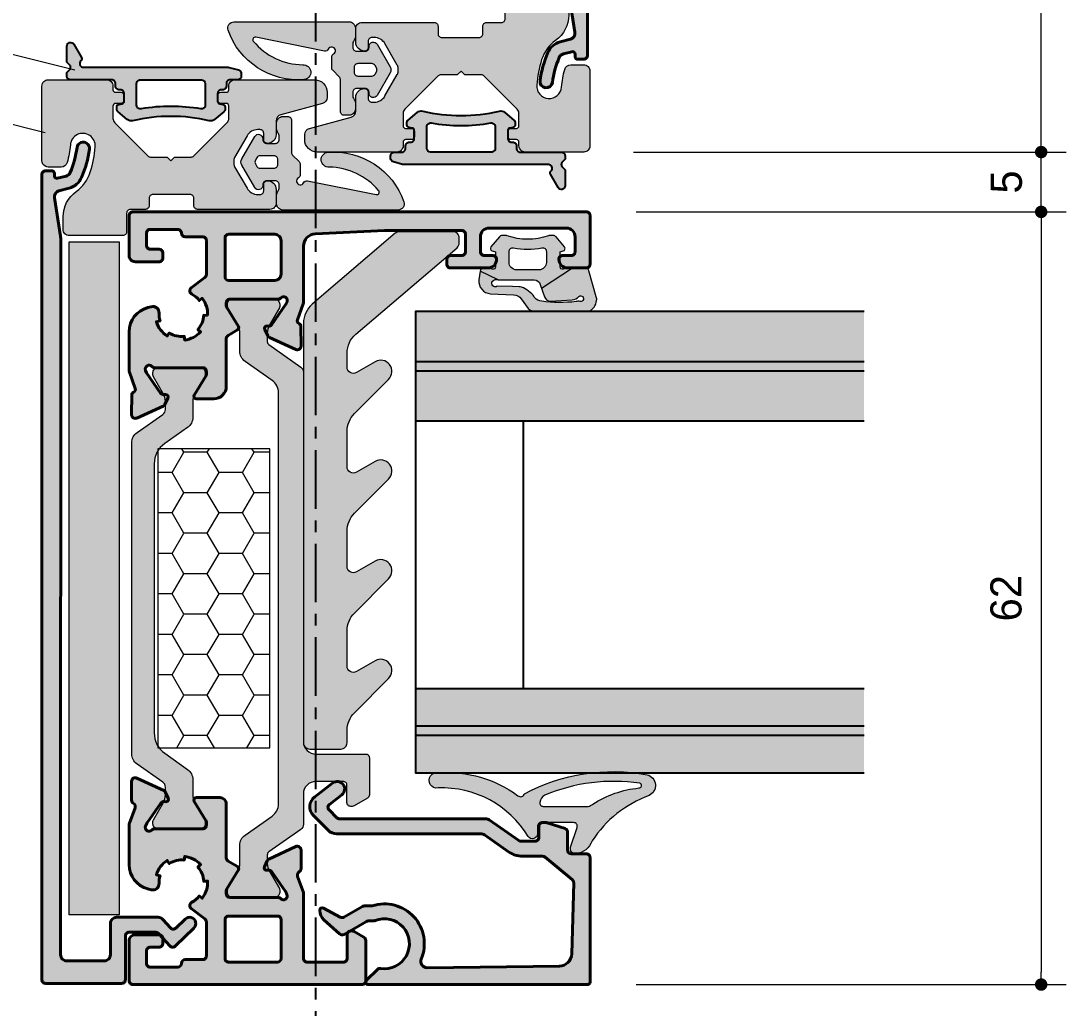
# Model space of a CAD drawing. Header units: millimetres. Extents: x -576 to 4430, y -1196 to 2690.
# Drawn here: x 2161.9 to 2245.8, y -333.6 to -254.4 of the extents above; entities that cross this region are included whole.
import ezdxf

# ---------------------------------------------------------------- set-up
doc = ezdxf.new("R2010")
doc.units = ezdxf.units.MM
doc.header["$LTSCALE"] = 0.25
doc.header["$MEASUREMENT"] = 0
doc.linetypes.add('CENTER', pattern=[2, 1.25, -0.25, 0.25, -0.25])
doc.layers.get('0').update_dxf_attribs({"lineweight": 5})
doc.layers.get('Defpoints').update_dxf_attribs({"lineweight": 5})
for name, color, linetype, lineweight in [('01_Aluminum', 4, 'Continuous', 40), ('01_Dimension', 251, 'Continuous', 9), ('01_Fill Glass', 254, 'Continuous', 0), ('01_Fill Plastic', 253, 'Continuous', 0), ('01_Fill Polyamide', 10, 'Continuous', 0), ('01_Fill Various', 137, 'Continuous', 5), ('01_Glazing', 6, 'Continuous', 25), ('01_Plastic', 3, 'Continuous', 20), ('01_Polyamide', 201, 'Continuous', 20), ('01_Thin line', 8, 'Continuous', 9)]:
    doc.layers.add(name, color=color, linetype=linetype, lineweight=lineweight)
doc.layers.add('01_Fill 2°material', color=7, linetype='Continuous', lineweight=0, true_color=0xbfbfbf)
doc.layers.add('01_Fill Aluminum', color=7, linetype='Continuous', lineweight=0, true_color=0xdcdcdc)
for name, color, linetype in [('ASSI', 1, 'CENTER'), ('GOMMA', 3, 'Continuous'), ('VETRO', 6, 'Continuous')]:
    doc.layers.add(name, color=color, linetype=linetype)
doc.styles.add('Aluk Text', font='GOTHIC.TTF')
doc.dimstyles.new('ALUK Manual 1-1', dxfattribs={"dimtxt": 2.5, "dimasz": 1, "dimexe": 2, "dimexo": 4, "dimgap": 1.5, "dimtad": 3, "dimdec": 1, "dimdsep": 46, "dimtxsty": 'Aluk Text', "dimblk": 'DOT', "dimcen": 0, "dimclrd": 256, "dimclre": 256, "dimclrt": 2, "dimaunit": 1, "dimadec": 0, "dimazin": 0, "dimtfac": 0.7, "dimtdec": 1, "dimtmove": 0, "dimatfit": 3, "dimldrblk": 'DOT', "dimfxl": 1, "dimtolj": 2, "dimlwd": -1, "dimlwe": -1, "dimarcsym": 0})

# ---------------------------------------------------------------- blocks, each defined once
blk = doc.blocks.new('V31015')
at = {"layer": '01_Fill Plastic', "ltscale": 0.25}
h = blk.add_hatch(color=256, dxfattribs=at)
h.dxf.hatch_style = 1
h.paths.add_polyline_path([(4.542, -1.94, 0.243183), (5.597, 0.1), (5.597, 1.1, 0.414214), (5.097, 1.6), (0.797, 1.6, 0.414214), (0.497, 1.3), (0.497, -0.2, -0.414214), (0.197, -0.5), (-1.003, -0.5, 0.414214), (-1.303, -0.8), (-1.303, -1.4, -0.414214), (-1.603, -1.7), (-4.603, -1.7, -0.414214), (-4.903, -1.4), (-4.903, -0.8, 0.414214), (-5.203, -0.5), (-11.003, -0.5, 0.414214), (-11.503, -1), (-11.503, -2.1, 0.414214), (-10.803, -2.8, 0.414214), (-10.503, -2.5), (-10.503, -2, -0.414214), (-10.203, -1.7), (-10.03, -1.7, -0.267949), (-9.164, -2.2), (-8.17, -3.922, -0.131652), (-8.103, -4.172), (-8.103, -4.428, -0.131652), (-8.17, -4.678), (-9.164, -6.4, -0.267949), (-10.03, -6.9), (-10.203, -6.9, -0.414214), (-10.503, -6.6), (-10.503, -6.1, 0.414214), (-10.803, -5.8, 0.414214), (-11.503, -6.5), (-11.503, -7.616, -0.339454), (-11.874, -8.099), (-15.232, -8.999, 0.339454), (-15.603, -9.482), (-15.603, -9.9, 0.414214), (-14.603, -10.9), (-8.202, -10.9, 0.436487), (-7.703, -10.363), (-7.703, -10.1, -0.414214), (-7.503, -9.9), (-7.053, -9.9, 0.414214), (-6.803, -9.65), (-6.803, -9.25, 0.414214), (-7.053, -9), (-7.503, -9, -0.414214), (-7.703, -8.8), (-7.703, -7.807, -0.198912), (-7.557, -7.454), (-4.891, -4.788, -0.198912), (-4.679, -4.7), (-3.353, -4.7), (-3.053, -4.4), (-2.753, -4.7), (-1.427, -4.7, -0.198912), (-1.215, -4.788), (1.45, -7.454, -0.198912), (1.597, -7.807), (1.597, -8.8, -0.414214), (1.397, -9), (0.947, -9, 0.414214), (0.697, -9.25), (0.697, -9.65, 0.414214), (0.947, -9.9), (1.397, -9.9, -0.414214), (1.597, -10.1), (1.597, -10.4, 0.414214), (2.097, -10.9), (6.797, -10.9, 0.414214), (7.297, -10.4), (7.297, -4.4, 0.414214), (6.797, -3.9), (5.751, -3.9, 0.334223), (5.271, -4.262, 0.051425), (5.017, -5.675, -1), (3.022, -5.525, -0.058029), (3.417, -3.481, -0.163247)])
at = {"layer": '01_Plastic'}
blk.add_lwpolyline([(-7.702, -10.4, -0.414214), (-8.202, -10.9), (-14.603, -10.9, -0.414214), (-15.603, -9.9), (-15.603, -9.482, -0.339454), (-15.232, -8.999), (-11.874, -8.099, 0.339454), (-11.503, -7.616), (-11.503, -6.5, -0.414214), (-10.803, -5.8, -0.414214), (-10.503, -6.1), (-10.503, -6.6, 0.414214), (-10.203, -6.9), (-10.03, -6.9, 0.267949), (-9.164, -6.4), (-8.17, -4.678, 0.131652), (-8.103, -4.428), (-8.103, -4.172, 0.131652), (-8.17, -3.922), (-9.164, -2.2, 0.267949), (-10.03, -1.7), (-10.203, -1.7, 0.414214), (-10.503, -2), (-10.503, -2.5, -0.414214), (-10.803, -2.8, -0.414214), (-11.503, -2.1), (-11.503, -1, -0.414214), (-11.003, -0.5), (-5.203, -0.5, -0.414214), (-4.903, -0.8), (-4.903, -1.4, 0.414214), (-4.603, -1.7), (-1.603, -1.7, 0.414214), (-1.303, -1.4), (-1.303, -0.8, -0.414214), (-1.003, -0.5), (0.197, -0.5, 0.414214), (0.497, -0.2), (0.497, 1.3, -0.414214), (0.797, 1.6), (5.097, 1.6, -0.414214), (5.597, 1.1), (5.597, 0.1, -0.243183), (4.542, -1.94, 0.163247), (3.417, -3.481, 0.058029), (3.022, -5.525, 1), (5.017, -5.675, -0.051425), (5.271, -4.262, -0.334223), (5.751, -3.9), (6.797, -3.9, -0.414214), (7.297, -4.4), (7.297, -10.4, -0.414214), (6.797, -10.9), (2.097, -10.9, -0.414214), (1.597, -10.4), (1.597, -10.1, 0.414214), (1.397, -9.9), (0.947, -9.9, -0.414214), (0.697, -9.65), (0.697, -9.25, -0.414214), (0.947, -9), (1.397, -9, 0.414214), (1.597, -8.8), (1.597, -7.807, 0.198912), (1.45, -7.454), (-1.215, -4.788, 0.198912), (-1.427, -4.7), (-2.753, -4.7), (-3.053, -4.4), (-3.353, -4.7), (-4.679, -4.7, 0.198912), (-4.891, -4.788), (-7.557, -7.454, 0.198912), (-7.703, -7.807), (-7.703, -8.8, 0.414214), (-7.503, -9), (-7.053, -9, -0.414214), (-6.803, -9.25), (-6.803, -9.65, -0.414214), (-7.053, -9.9), (-7.503, -9.9, 0.414214), (-7.703, -10.1), (-7.703, -10.4)], format="xyb", dxfattribs=at)
blk = doc.blocks.new('U10120')
at = {"layer": '01_Fill Aluminum', "ltscale": 0.25}
h = blk.add_hatch(color=256, dxfattribs=at)
h.dxf.hatch_style = 1
h.paths.add_polyline_path([(31.969, 53.597, 0.111183), (31.365, 53.087), (31.126, 53.268, 0.176327), (30.703, 51.895), (31.002, 51.91, 0.176327), (31.481, 50.776), (31.261, 50.572, 0.176327), (32.539, 49.916), (32.576, 50.214, 0.176327), (33.777, 50.488), (33.939, 50.236, 0.176327), (34.807, 51.381), (34.52, 51.469, 0.086929), (34.598, 52.086, -0.506474), (35.224, 52.593), (35.508, 52.519, -0.340845), (37, 50.584), (37, 47.307), (36.527, 46.019, 0.359508), (36.655, 45.659, -0.263725), (36.801, 45.402), (36.801, 43.9, -0.548619), (36.374, 43.628), (34.222, 44.632, -0.176327), (34.077, 44.777), (33.859, 45.243, -0.57735), (34.058, 45.527), (34.175, 45.517, 0.267949), (34.447, 45.644), (35.552, 47.223, 0.046374), (35.58, 47.271), (35.673, 47.476, 0.858331), (35.176, 47.8, -0.213411), (34.953, 47.7), (31.1, 47.7, 0.529656), (30.821, 47.289, 0.235619), (30.844, 47.023), (31.77, 45.504, -0.585524), (31.6, 45.2), (29.699, 45.2, -0.414214), (29.199, 45.7), (29.199, 50.034, 0.267949), (29.049, 50.294), (28.299, 50.727, -0.421389), (28.229, 51.004), (29.156, 52.523, 0.235619), (29.178, 52.789, 0.529656), (28.899, 53.2), (25.047, 53.2, -0.213411), (24.823, 53.3, 0.858403), (24.326, 52.976), (24.419, 52.771, 0.046374), (24.447, 52.723), (25.552, 51.144, 0.340321), (25.896, 51.018, -0.656887), (26.14, 50.743), (25.922, 50.277, -0.176327), (25.777, 50.132), (23.625, 49.128, -0.548619), (23.198, 49.4), (23.198, 50.902, -0.263725), (23.344, 51.159, 0.361062), (23.472, 51.521), (22.999, 52.808), (23, 58.1, 0.414214), (22.7, 58.4), (19.8, 58.4, 0.414214), (19.5, 58.1), (19.5, 56.2, -0.414214), (19.2, 55.9), (19.08, 55.9, -0.131652), (18.93, 55.94), (18.15, 56.391, -0.267949), (18, 56.651), (18, 59.9, -0.414214), (18.3, 60.2), (36.7, 60.2, -0.414214), (37, 59.9), (37, 56.7, -0.414214), (36.5, 56.2), (34.6, 56.2, -0.414214), (34.3, 56.5), (34.3, 56.9, -0.414214), (34.6, 57.2), (35.3, 57.2, 0.414214), (35.6, 57.5), (35.6, 58.498, 0.414214), (35.3, 58.798), (33.1, 58.798, 0.413227), (32.8, 58.499, -0.413227), (32.5, 58.2), (31.1, 58.2, 0.414214), (30.8, 57.9), (30.8, 55.169, 0.234811), (30.919, 54.93), (32.012, 54.102, -0.55076)])
h.paths.add_polyline_path([(25.099, 54.7), (29, 54.7, 0.414214), (29.3, 55), (29.3, 58.1, 0.414214), (29, 58.4), (25.1, 58.4, 0.41415), (24.8, 58.1), (24.799, 55, 0.414277)], flags=16)
h = blk.add_hatch(color=256, dxfattribs=at)
h.dxf.hatch_style = 1
h.paths.add_polyline_path([(37, 10.967, 0.086513), (36.982, 11.069), (36.514, 12.371, -0.392793), (36.639, 12.666), (36.654, 12.672, 0.294413), (36.794, 12.885), (36.804, 14.464, 0.548619), (36.379, 14.739), (34.274, 13.79, 0.177976), (34.126, 13.645), (33.885, 13.138, 0.717549), (34.13, 12.849, -0.329769), (34.468, 12.733), (35.592, 11.105), (35.674, 10.922, -0.855531), (35.176, 10.6, 0.213411), (34.953, 10.7), (31.1, 10.7, -0.414214), (30.8, 11), (30.8, 11.221, -0.137872), (30.844, 11.377), (31.77, 12.896, 0.585524), (31.6, 13.2), (30.199, 13.2, 0.414214), (29.199, 12.2), (29.199, 8.366, -0.267949), (29.049, 8.106), (28.299, 7.673, 0.421389), (28.229, 7.396), (29.156, 5.877, -0.137872), (29.199, 5.721), (29.199, 5.5, -0.414214), (28.899, 5.2), (25.047, 5.2, 0.213411), (24.823, 5.1, -0.85546), (24.325, 5.422), (24.407, 5.605), (25.531, 7.233, -0.267949), (25.802, 7.362), (25.917, 7.353, 0.57735), (26.114, 7.638), (25.873, 8.145, 0.177976), (25.726, 8.29), (23.617, 9.24, 0.544467), (23.195, 8.964), (23.206, 7.385, 0.303984), (23.352, 7.169, -0.402738), (23.485, 6.871), (23.018, 5.571, 0.086513), (23, 5.469), (23, 0.954, -0.400839), (22.046, -0.045), (16.5, -0.3), (10.3, -0.3, -0.414214), (10, 0), (10, 1.4, -0.414214), (10.3, 1.7), (11.2, 1.7, 0.414214), (11.5, 2), (11.5, 2.4, 0.414214), (11.2, 2.7), (8.2, 2.7, 0.414214), (7.5, 2, 0.414214), (7.8, 1.7), (8.5, 1.7, -0.414214), (8.8, 1.4), (8.8, 0.2, -0.414214), (8.1, -0.5), (1.9, -0.5, -0.414214), (1.2, 0.2), (1.2, 1.4, -0.414214), (1.5, 1.7), (2.2, 1.7, 0.414214), (2.5, 2, 0.414214), (1.8, 2.7), (0.3, 2.7, 0.414214), (0, 2.4), (0, -1.5, 0.414214), (0.3, -1.8), (36.7, -1.8, 0.414214), (37, -1.5), (37, 1.7, 0.414214), (36.5, 2.2), (34.6, 2.2, 0.414214), (34.3, 1.9), (34.3, 1.5, 0.414214), (34.6, 1.2), (35.3, 1.2, -0.414214), (35.6, 0.9), (35.6, -0.098, -0.414214), (35.3, -0.398), (33.1, -0.398, -0.413227), (32.8, -0.099, 0.413227), (32.5, 0.2), (31.1, 0.2, -0.414214), (30.8, 0.5), (30.8, 3.231, -0.234811), (30.919, 3.47), (32.012, 4.298, 0.55076), (31.969, 4.803, -0.111183), (31.365, 5.313), (31.126, 5.132, -0.176327), (30.703, 6.505), (31.002, 6.49, -0.176327), (31.481, 7.624), (31.261, 7.828, -0.176327), (32.539, 8.484), (32.576, 8.186, -0.176327), (33.777, 7.912), (33.939, 8.164, -0.176327), (34.807, 7.019), (34.52, 6.931, -0.086929), (34.598, 6.314, 0.506474), (35.224, 5.807), (35.508, 5.881, 0.340845), (37, 7.816)])
h.paths.add_polyline_path([(29.3, 3.4), (29.3, 0.3, -0.414288), (29, 0), (25.3, 0, -0.414214), (24.8, 0.5), (24.8, 3.2, -0.414214), (25.3, 3.7), (29, 3.7, -0.414139)], flags=16)
at = {"layer": '01_Fill Polyamide', "ltscale": 0.25}
h = blk.add_hatch(color=256, dxfattribs=at)
h.dxf.hatch_style = 1
h.paths.add_polyline_path([(25.011, 45.696, -0.243523), (25.518, 46.676), (27.688, 48.209, 0.243523), (28.111, 49.026), (28.111, 50.485, -0.131571), (28.271, 51.085), (29.084, 52.494, 0.131571), (29.111, 52.594), (29.111, 52.8, 0.414214), (28.711, 53.2), (25.311, 53.2, 0.414214), (24.911, 52.8), (24.911, 52.594, 0.131571), (24.938, 52.494), (25.75, 51.085, -0.131571), (25.911, 50.485), (25.911, 49.803, -0.243523), (25.784, 49.558), (23.222, 47.747, 0.243523), (23.011, 47.339), (23.011, 44.9, -0.414214), (22.011, 43.9), (19.811, 43.9, -0.414214), (19.511, 44.2), (19.511, 45.6, 0.474297), (19.151, 45.894, 0.183081), (18.941, 45.86), (17.861, 45.236, 0.267949), (17.711, 44.976), (17.711, 42, 0.414214), (18.011, 41.7), (22.011, 41.7, -0.414214), (23.011, 40.7), (23.011, 11.061, 0.243523), (23.222, 10.653), (25.784, 8.842, -0.243523), (25.911, 8.597), (25.911, 7.915, -0.131571), (25.75, 7.315), (24.938, 5.906, 0.131571), (24.911, 5.806), (24.911, 5.6, 0.414214), (25.311, 5.2), (28.711, 5.2, 0.414214), (29.111, 5.6), (29.111, 5.806, 0.131571), (29.084, 5.906), (28.271, 7.315, -0.131571), (28.111, 7.915), (28.111, 9.374, 0.243523), (27.688, 10.191), (25.518, 11.724, -0.243523), (25.011, 12.704)])
h = blk.add_hatch(color=256, dxfattribs=at)
h.dxf.hatch_style = 1
h.paths.add_polyline_path([(36.788, 41.689, 0.244698), (36.362, 42.508), (34.302, 43.951, -0.244698), (34.088, 44.36), (34.088, 44.986, -0.131652), (34.249, 45.586), (35.048, 46.97, 0.204277), (35.076, 47.203, 0.487742), (34.688, 47.7), (31.288, 47.7, 0.487742), (30.9, 47.203, 0.204277), (30.928, 46.97), (31.728, 45.586, -0.131652), (31.888, 44.986), (31.888, 43.752, 0.243523), (32.311, 42.935), (34.143, 41.641, -0.243523), (34.988, 40.007), (34.988, 18.422, -0.244698), (34.135, 16.784), (32.315, 15.509, 0.244698), (31.888, 14.69), (31.888, 13.414, -0.131652), (31.728, 12.814), (30.928, 11.43, 0.204277), (30.9, 11.197, 0.487742), (31.288, 10.7), (34.688, 10.7, 0.487742), (35.076, 11.197, 0.204277), (35.048, 11.43), (34.249, 12.814, -0.131652), (34.088, 13.414), (34.088, 14.049, -0.244698), (34.302, 14.459), (36.362, 15.901, 0.244698), (36.788, 16.721)])
at = {"layer": '01_Aluminum'}
for points in [[(24.419, 52.771, 0.046374), (24.447, 52.723), (25.552, 51.144, 0.267949), (25.824, 51.017), (25.941, 51.027, -0.57735), (26.14, 50.743), (25.922, 50.277, -0.176327), (25.777, 50.132), (23.625, 49.128, -0.548619), (23.198, 49.4), (23.198, 50.902, -0.263725), (23.344, 51.159, 0.359508), (23.472, 51.519), (22.999, 52.808), (23, 58.1, 0.414214), (22.7, 58.4), (19.8, 58.4, 0.414214), (19.5, 58.1), (19.5, 56.2, -0.414214), (19.2, 55.9), (19.08, 55.9, -0.131652), (18.93, 55.94), (18.15, 56.391, -0.267949), (18, 56.651), (18, 59.9, -0.414214), (18.3, 60.2), (36.7, 60.2, -0.414214), (37, 59.9), (37, 56.7, -0.414214), (36.5, 56.2), (34.6, 56.2, -0.414214), (34.3, 56.5), (34.3, 56.9, -0.414214), (34.6, 57.2), (35.3, 57.2, 0.414214), (35.6, 57.5), (35.6, 58.498, 0.414214), (35.3, 58.798), (33.1, 58.798, 0.413227), (32.8, 58.499, -0.413227), (32.5, 58.2), (31.1, 58.2, 0.414214), (30.8, 57.9), (30.8, 55.169, 0.234811), (30.919, 54.93), (32.012, 54.102, -0.55076), (31.969, 53.597, 0.111183), (31.365, 53.087), (31.126, 53.268, 0.176327), (30.703, 51.895), (31.002, 51.91, 0.176327), (31.481, 50.776), (31.261, 50.572, 0.176327), (32.539, 49.916), (32.576, 50.214, 0.176327), (33.777, 50.488), (33.939, 50.236, 0.176327), (34.807, 51.381), (34.52, 51.469, 0.086929), (34.598, 52.086, -0.506474), (35.224, 52.593), (35.508, 52.519, -0.340845), (37, 50.584), (37, 47.361, -0.088182), (36.982, 47.257), (36.527, 46.019, 0.359508), (36.655, 45.659, -0.263725), (36.801, 45.402), (36.801, 43.9, -0.548619), (36.374, 43.628), (34.222, 44.632, -0.176327), (34.077, 44.777), (33.859, 45.243, -0.57735), (34.058, 45.527), (34.175, 45.517, 0.267949), (34.447, 45.644), (35.552, 47.223, 0.046374), (35.58, 47.271), (35.673, 47.476, 0.858403), (35.176, 47.8, -0.213411), (34.953, 47.7), (31.1, 47.7, 0.414214), (30.8, 47.4), (30.8, 47.179, 0.137872), (30.844, 47.023), (31.77, 45.504, -0.585524), (31.6, 45.2), (29.699, 45.2, -0.414214), (29.199, 45.7), (29.199, 50.034, 0.267949), (29.049, 50.294), (28.299, 50.727, -0.421389), (28.229, 51.004), (29.156, 52.523, 0.137872), (29.199, 52.679), (29.199, 52.9, 0.414214), (28.899, 53.2), (25.047, 53.2, -0.213411), (24.823, 53.3, 0.858403), (24.326, 52.976)], [(24.799, 55), (24.8, 58.1, -0.414152), (25.1, 58.4), (29, 58.4, -0.414214), (29.3, 58.1), (29.3, 55, -0.414214), (29, 54.7), (25.099, 54.7, -0.414275)], [(30.703, 6.505), (31.002, 6.49, -0.176327), (31.481, 7.624), (31.261, 7.828, -0.176327), (32.539, 8.484), (32.576, 8.186, -0.176327), (33.777, 7.912), (33.939, 8.164, -0.176327), (34.807, 7.019), (34.52, 6.931, -0.086929), (34.598, 6.314, 0.506474), (35.224, 5.807), (35.508, 5.881, 0.340845), (37, 7.816), (37, 10.967, 0.086513), (36.982, 11.069), (36.514, 12.371, -0.392793), (36.639, 12.666), (36.654, 12.672, 0.294413), (36.794, 12.885), (36.804, 14.464, 0.548619), (36.379, 14.739), (34.274, 13.79, 0.177976), (34.126, 13.645), (33.885, 13.138, 0.57735), (34.082, 12.853), (34.197, 12.862, -0.267949), (34.468, 12.733), (35.592, 11.105), (35.674, 10.922, -0.85546), (35.176, 10.6, 0.213411), (34.953, 10.7), (31.1, 10.7, -0.414214), (30.8, 11), (30.8, 11.221, -0.137872), (30.844, 11.377), (31.77, 12.896, 0.585524), (31.6, 13.2), (30.199, 13.2, 0.414214), (29.199, 12.2), (29.199, 8.366, -0.267949), (29.049, 8.106), (28.299, 7.673, 0.421389), (28.229, 7.396), (29.156, 5.877, -0.137872), (29.199, 5.721), (29.199, 5.5, -0.414214), (28.899, 5.2), (25.047, 5.2, 0.213411), (24.823, 5.1, -0.85546), (24.325, 5.422), (24.407, 5.605), (25.531, 7.233, -0.267949), (25.802, 7.362), (25.917, 7.353, 0.57735), (26.114, 7.638), (25.873, 8.145, 0.177976), (25.726, 8.29), (23.62, 9.239, 0.548619), (23.195, 8.964), (23.206, 7.385, 0.294413), (23.345, 7.172), (23.36, 7.166, -0.392793), (23.485, 6.871), (23.018, 5.571, 0.086513), (23, 5.469), (23, 0.954, -0.400839), (22.046, -0.045), (16.5, -0.3), (10.3, -0.3, -0.414214), (10, 0), (10, 1.4, -0.414214), (10.3, 1.7), (11.2, 1.7, 0.414214), (11.5, 2), (11.5, 2.4, 0.414214), (11.2, 2.7), (8.2, 2.7, 0.414214), (7.5, 2, 0.414214), (7.8, 1.7), (8.5, 1.7, -0.414214), (8.8, 1.4), (8.8, 0.2, -0.414214), (8.1, -0.5), (1.9, -0.5, -0.414214), (1.2, 0.2), (1.2, 1.4, -0.414214), (1.5, 1.7), (2.2, 1.7, 0.414214), (2.5, 2, 0.414214), (1.8, 2.7), (0.3, 2.7, 0.414214), (0, 2.4), (0, -1.5, 0.414214), (0.3, -1.8), (36.7, -1.8, 0.414214), (37, -1.5), (37, 1.7, 0.414214), (36.5, 2.2), (34.6, 2.2, 0.414214), (34.3, 1.9), (34.3, 1.5, 0.414214), (34.6, 1.2), (35.3, 1.2, -0.414214), (35.6, 0.9), (35.6, -0.098, -0.414214), (35.3, -0.398), (33.1, -0.398, -0.413227), (32.8, -0.099, 0.413227), (32.5, 0.2), (31.1, 0.2, -0.414214), (30.8, 0.5), (30.8, 3.231, -0.234811), (30.919, 3.47), (32.012, 4.298, 0.55076), (31.969, 4.803, -0.111183), (31.365, 5.313), (31.126, 5.132, -0.176327)], [(24.8, 0.5), (24.8, 3.2, -0.414214), (25.3, 3.7), (29, 3.7, -0.414184), (29.3, 3.4), (29.3, 0.3, -0.414244), (29, 0), (25.3, 0, -0.414214)]]:
    blk.add_lwpolyline(points, format="xyb", close=True, dxfattribs=at)
at = {"layer": '01_Polyamide'}
blk.add_lwpolyline([(27.688, 48.209), (25.518, 46.676, 0.243523), (25.011, 45.696), (25.011, 12.704, 0.243523), (25.518, 11.724), (27.688, 10.191, -0.243523), (28.111, 9.374), (28.111, 7.915, 0.131571), (28.271, 7.315), (29.084, 5.906, -0.131571), (29.111, 5.806), (29.111, 5.6, -0.414214), (28.711, 5.2), (25.311, 5.2, -0.414214), (24.911, 5.6), (24.911, 5.806, -0.131571), (24.938, 5.906), (25.75, 7.315, 0.131571), (25.911, 7.915), (25.911, 8.597, 0.243523), (25.784, 8.842), (23.222, 10.653, -0.243523), (23.011, 11.061), (23.011, 40.7, 0.414214), (22.011, 41.7), (18.011, 41.7, -0.414214), (17.711, 42), (17.711, 44.976, -0.267949), (17.861, 45.236), (18.941, 45.86, -0.131652), (19.091, 45.9), (19.211, 45.9, -0.414214), (19.511, 45.6), (19.511, 44.2, 0.414214), (19.811, 43.9), (22.011, 43.9, 0.414214), (23.011, 44.9), (23.011, 47.339, -0.243523), (23.222, 47.747), (25.784, 49.558, 0.243523), (25.911, 49.803), (25.911, 50.485, 0.131571), (25.75, 51.085), (24.938, 52.494, -0.131571), (24.911, 52.594), (24.911, 52.8, -0.414214), (25.311, 53.2), (28.711, 53.2, -0.414214), (29.111, 52.8), (29.111, 52.594, -0.131571), (29.084, 52.494), (28.271, 51.085, 0.131571), (28.111, 50.485), (28.111, 49.026, -0.243523)], format="xyb", close=True, dxfattribs=at)
at = {"layer": '01_Polyamide', "extrusion": (0, 0, -1)}
blk.add_lwpolyline([(-35.088, 47.3), (-35.088, 47.12, 0.131652), (-35.048, 46.97), (-34.249, 45.586, -0.131652), (-34.088, 44.986), (-34.088, 44.36, -0.244698), (-34.302, 43.951), (-36.362, 42.508, 0.244698), (-36.788, 41.689), (-36.788, 16.721, 0.244698), (-36.362, 15.901), (-34.302, 14.459, -0.244698), (-34.088, 14.049), (-34.088, 13.414, -0.131652), (-34.249, 12.814), (-35.048, 11.43, 0.131652), (-35.088, 11.28), (-35.088, 11.1, 0.414214), (-34.688, 10.7), (-31.288, 10.7, 0.414214), (-30.888, 11.1), (-30.888, 11.28, 0.131652), (-30.928, 11.43), (-31.728, 12.814, -0.131652), (-31.888, 13.414), (-31.888, 14.69, 0.244698), (-32.315, 15.509), (-34.135, 16.784, -0.244698), (-34.988, 18.422), (-34.988, 40.007, -0.243523), (-34.143, 41.641), (-32.311, 42.935, 0.243523), (-31.888, 43.752), (-31.888, 44.986, -0.131652), (-31.728, 45.586), (-30.928, 46.97, 0.131652), (-30.888, 47.12), (-30.888, 47.3, 0.414214), (-31.288, 47.7), (-34.688, 47.7, 0.414214)], format="xyb", close=True, dxfattribs=at)
blk = doc.blocks.new('V02015')
at = {"layer": '01_Fill 2°material', "ltscale": 0.25}
h = blk.add_hatch(color=256, dxfattribs=at)
h.dxf.hatch_style = 1
h.paths.add_polyline_path([(5.402, -0.174, 0.198912), (5.314, 0.038), (4.789, 0.562, -0.198912), (4.702, 0.774), (4.702, 3.35, 0.414214), (4.402, 3.65), (4.002, 3.65, 0.414214), (3.502, 3.15), (3.502, 2.63, 0.130289), (3.541, 2.481), (3.662, 2.268, -0.130289), (3.702, 2.12), (3.702, 1.8, -0.414214), (3.402, 1.5), (2.702, 1.5, -0.414214), (2.402, 1.8), (2.402, 1.874, 0.767327), (1.748, 2.049), (0.71, 0.25, 0.267949), (0.71, -0.25), (1.748, -2.049, 0.767327), (2.402, -1.874), (2.402, -1.8, -0.414214), (2.702, -1.5), (3.402, -1.5, -0.414214), (3.702, -1.8), (3.702, -2.12, -0.130289), (3.662, -2.269), (3.541, -2.482, 0.130289), (3.502, -2.63), (3.502, -3.35, 0.414214), (4.002, -3.85), (13.253, -3.85, 0.518343), (13.724, -3.182, 0.337265), (7.638, 0.789, 1), (7.725, -0.407, -0.218267), (11.691, -2.29, -0.704982), (11.502, -2.616), (5.986, -1.5, 0.327851), (5.671, -1.665, -1.351486), (5.252, -1.274, 0.267949), (5.402, -1.014)])
h.paths.add_polyline_path([(3.302, -0.5), (2.182, -0.5, -0.267949), (1.922, -0.35), (1.807, -0.15, -0.267949), (1.807, 0.15), (1.922, 0.35, -0.267949), (2.182, 0.5), (3.302, 0.5, -0.414214), (3.602, 0.2), (3.602, -0.2, -0.414214)], flags=16)
at = {"layer": '01_Plastic', "color": 80}
blk.add_lwpolyline([(0.71, -0.25, -0.267588), (0.71, 0.25), (1.748, 2.049, -0.767327), (2.402, 1.874), (2.402, 1.8, 0.414214), (2.702, 1.5), (3.402, 1.5, 0.414214), (3.702, 1.8), (3.702, 2.12, 0.130289), (3.662, 2.268), (3.541, 2.481, -0.130289), (3.502, 2.63), (3.502, 3.15, -0.414214), (4.002, 3.65), (4.402, 3.65, -0.414214), (4.702, 3.35), (4.702, 0.774, 0.198912), (4.789, 0.562), (5.314, 0.038, -0.198912), (5.402, -0.174), (5.402, -1.014, -0.267949), (5.252, -1.274, 1.351486), (5.671, -1.665, -0.327851), (5.986, -1.5), (11.502, -2.616, 0.700827), (11.692, -2.291, 0.218378), (7.725, -0.407, -1), (7.638, 0.789, -0.337265), (13.724, -3.182, -0.518343), (13.253, -3.85), (4.002, -3.85, -0.414214), (3.502, -3.35), (3.502, -2.63, -0.130289), (3.541, -2.482), (3.662, -2.269, 0.130289), (3.702, -2.12), (3.702, -1.8, 0.414214), (3.402, -1.5), (2.702, -1.5, 0.414214), (2.402, -1.8), (2.402, -1.874, -0.767327), (1.748, -2.049), (0.709, -0.249)], format="xyb", dxfattribs=at)
blk.add_lwpolyline([(1.922, -0.35, 0.267949), (2.182, -0.5), (3.302, -0.5, 0.414214), (3.602, -0.2), (3.602, 0.2, 0.414214), (3.302, 0.5), (2.182, 0.5, 0.267949), (1.922, 0.35), (1.807, 0.15, 0.267949), (1.807, -0.15)], format="xyb", close=True, dxfattribs=at)
blk = doc.blocks.new('V09050')
at = {"layer": '01_Fill Plastic'}
blk.add_hatch(color=256, dxfattribs=at).paths.add_polyline_path([(0.78, -5.64, 0.178558), (0.9, -5.316), (0.9, -1, 0.414214), (0.4, -0.5), (0.009, -0.5, 0.219427), (-0.371, -0.675), (-7.308, -8.799, -0.219427), (-8.829, -9.5), (-9.954, -9.5, -0.57735), (-10.387, -8.75), (-9.521, -7.25, 0.876976), (-10.936, -6.164), (-13.687, -8.914, -0.198912), (-15.101, -9.5), (-17.954, -9.5, -0.57735), (-18.387, -8.75), (-17.521, -7.25, 0.876976), (-18.936, -6.164), (-21.687, -8.914, -0.198912), (-23.101, -9.5), (-25.954, -9.5, -0.57735), (-26.387, -8.75), (-25.521, -7.25, 0.876976), (-26.936, -6.164), (-29.687, -8.914, -0.198912), (-31.101, -9.5), (-33.954, -9.5, -0.57735), (-34.387, -8.75), (-33.521, -7.25, 0.876976), (-34.936, -6.164), (-37.687, -8.914, -0.198912), (-39.101, -9.5), (-40.1, -9.5, 0.414214), (-40.6, -10), (-40.6, -12.5, 0.414214), (-40.1, -13), (-6.427, -13, 0.219427), (-4.906, -12.299)])
at = {"layer": '01_Plastic'}
blk.add_lwpolyline([(-40.6, -10, -0.414214), (-40.1, -9.5), (-39.101, -9.5, 0.198912), (-37.687, -8.914), (-34.936, -6.164, -0.876976), (-33.521, -7.25), (-34.387, -8.75, 0.57735), (-33.954, -9.5), (-31.101, -9.5, 0.198912), (-29.687, -8.914), (-26.936, -6.164, -0.876976), (-25.521, -7.25), (-26.387, -8.75, 0.57735), (-25.954, -9.5), (-23.101, -9.5, 0.198912), (-21.687, -8.914), (-18.936, -6.164, -0.876976), (-17.521, -7.25), (-18.387, -8.75, 0.57735), (-17.954, -9.5), (-15.101, -9.5, 0.198912), (-13.687, -8.914), (-10.936, -6.164, -0.876976), (-9.521, -7.25), (-10.387, -8.75, 0.57735), (-9.954, -9.5), (-8.829, -9.5, 0.219427), (-7.308, -8.799), (-0.371, -0.675, -0.219427), (0.009, -0.5), (0.4, -0.5, -0.414214), (0.9, -1), (0.9, -5.316, -0.178558), (0.78, -5.64), (-4.906, -12.299, -0.219427), (-6.427, -13), (-40.1, -13, -0.414214), (-40.6, -12.5)], format="xyb", close=True, dxfattribs=at)
blk = doc.blocks.new('V05029')
at = {"layer": '01_Fill Plastic', "ltscale": 0.25}
h = blk.add_hatch(color=256, dxfattribs=at)
h.dxf.hatch_style = 1
h.paths.add_polyline_path([(5.429, 8.088), (4.689, 8.286, 0.065543), (4.612, 8.296), (-7.021, 8.296, -0.668179), (-7.233, 8.808), (-7.204, 8.837, 0.339454), (-7.172, 9.078), (-7.789, 10.146, 0.767312), (-8.349, 9.996), (-8.349, 8.72), (-8.137, 8.508, -0.414214), (-8.137, 8.084), (-8.349, 7.872), (-8.349, 7.596, 0.414225), (-8.049, 7.296), (-4.749, 7.296, -0.414233), (-4.449, 6.996), (-4.449, 6.796, 0.414233), (-4.149, 6.496), (-4.049, 6.496, -0.414233), (-3.749, 6.196), (-3.749, 5.562, -0.363995), (-3.914, 5.365), (-4.183, 5.317, 0.363951), (-4.349, 5.12), (-4.349, 4.956, 0.221712), (-4.242, 4.727), (-3.509, 4.112, 0.236186), (-3.074, 4.008, -0.115394), (3.075, 4.007, 0.236271), (3.511, 4.111), (4.244, 4.727, 0.2217), (4.351, 4.956), (4.351, 5.12, 0.363964), (4.186, 5.317), (3.917, 5.365, -0.363933), (3.751, 5.562), (3.751, 6.196, -0.414233), (4.051, 6.496), (4.151, 6.496, 0.414233), (4.451, 6.796), (4.451, 6.996, -0.414233), (4.751, 7.296), (5.351, 7.296, 0.414214), (5.651, 7.596), (5.651, 7.798, 0.339454)])
h.paths.add_polyline_path([(-2.449, 7.296), (2.451, 7.296, -0.41417), (2.751, 6.996), (2.751, 5.255, -0.464612), (2.401, 4.959, 0.084503), (-2.398, 4.96, -0.464398), (-2.749, 5.256), (-2.749, 6.996, -0.414258)], flags=16)
at = {"layer": 'GOMMA'}
blk.add_lwpolyline([(-3.749, 5.562), (-3.749, 6.196, 0.414233), (-4.049, 6.496), (-4.149, 6.496, -0.414233), (-4.449, 6.796), (-4.449, 6.996, 0.414233), (-4.749, 7.296), (-8.049, 7.296, -0.414224), (-8.349, 7.596), (-8.349, 7.872), (-8.137, 8.084, 0.414214), (-8.137, 8.508), (-8.349, 8.72), (-8.349, 9.996, -0.767312), (-7.789, 10.146), (-7.172, 9.078, -0.339454), (-7.204, 8.837), (-7.233, 8.808, 0.668179), (-7.021, 8.296), (4.612, 8.296, -0.065543), (4.689, 8.286), (5.429, 8.088, -0.339454), (5.651, 7.798), (5.651, 7.596, -0.414214), (5.351, 7.296), (4.751, 7.296, 0.414233), (4.451, 6.996), (4.451, 6.796, -0.414233), (4.151, 6.496), (4.051, 6.496, 0.414233), (3.751, 6.196), (3.751, 5.562, 0.363995), (3.917, 5.365), (4.186, 5.317, -0.363964), (4.351, 5.12), (4.351, 4.956, -0.2217), (4.244, 4.727), (3.511, 4.111, -0.236271), (3.075, 4.007, 0.115394), (-3.074, 4.008, -0.236186), (-3.509, 4.112), (-4.242, 4.727, -0.221712), (-4.349, 4.956), (-4.349, 5.12, -0.363951), (-4.183, 5.317), (-3.914, 5.365, 0.363995), (-3.749, 5.562)], format="xyb", dxfattribs=at)
blk.add_lwpolyline([(-2.398, 4.96, -0.464398), (-2.749, 5.256), (-2.749, 6.996, -0.414258), (-2.449, 7.296), (2.451, 7.296, -0.41417), (2.751, 6.996), (2.751, 5.255, -0.464612), (2.401, 4.959, 0.084503)], format="xyb", close=True, dxfattribs=at)
blk = doc.blocks.new('V23003')
at = {"layer": '01_Fill Various'}
h = blk.add_hatch(dxfattribs=at)
h.set_pattern_fill('HONEY', color=256, scale=15)
h.paths.add_polyline_path([(1.9, -10.2), (-7.1, -10.2), (-7.1, -34.2), (1.9, -34.2)])
at = {"layer": '01_Thin line'}
blk.add_lwpolyline([(-7.1, -10.2), (1.9, -10.2), (1.9, -34.2), (-7.1, -34.2)], close=True, dxfattribs=at)
blk = doc.blocks.new('V20009')
at = {"layer": '01_Fill Plastic'}
blk.add_hatch(color=256, dxfattribs=at).paths.add_polyline_path([(-5, 51.402), (-9, 51.402), (-9, -2.598), (-5, -2.598)])
at = {"layer": '01_Plastic'}
blk.add_lwpolyline([(-5, -2.598), (-9, -2.598), (-9, 51.402), (-5, 51.402)], close=True, dxfattribs=at)
blk = doc.blocks.new('N10822')
at = {"layer": '01_Fill Aluminum', "ltscale": 0.25}
h = blk.add_hatch(color=256, dxfattribs=at)
h.dxf.hatch_style = 1
h.paths.add_polyline_path([(18.3, 0.1, 0.414214), (18.1, 0.3), (0.5, 0.3, 0.668179), (0.359, -0.041), (1.233, -0.915, 0.239713), (1.491, -1, -1.314619), (1.051, -4.829, 0.096472), (0.938, -4.807), (0.5, -4.807, -0.131652), (0.35, -4.767), (-1.448, -3.729, 0.32492), (-1.799, -3.766), (-3.063, -4.904, 0.221443), (-3.394, -5.681, 0.543658), (-3.099, -5.842), (-1.746, -5.108, -0.260828), (-1.453, -5.112), (0.028, -5.967, 0.131652), (0.178, -6.007), (0.73, -6.007, -0.077954), (0.822, -6.022, 0.639471), (4.756, -1.748, -0.535663), (5.219, -1.056), (15.84, -1.188, -0.402203), (16.828, -2.159), (16.991, -7.851, -0.237824), (16.884, -8.099), (14.689, -9.93, -0.175595), (14.497, -10), (12.903, -10, 0.153915), (11.756, -10.362), (9.831, -11.71, -0.153915), (9.544, -11.8), (-2.021, -11.8, 0.198912), (-2.728, -12.093), (-3.901, -13.266, 0.457988), (-3.79, -14.776), (-2.358, -15.876, 1), (-1.627, -14.924), (-2.62, -14.161, -0.452966), (-2.649, -13.711), (-2.026, -13.088, -0.198912), (-1.814, -13), (9.922, -13, 0.153915), (10.209, -12.91), (12.573, -11.254, -0.153915), (12.745, -11.2), (13.9, -11.2, -0.414214), (14.2, -11.5), (14.2, -12.4, 0.414214), (14.5, -12.7), (14.768, -12.7, 0.078702), (14.861, -12.685), (16.293, -12.22, 0.32492), (16.5, -11.935), (16.5, -10.5, -0.414214), (16.8, -10.2), (18, -10.2, 0.414214), (18.3, -9.9)])
at = {"layer": '01_Aluminum'}
blk.add_lwpolyline([(0.822, -6.022, 0.077954), (0.73, -6.007), (0.178, -6.007, -0.131652), (0.028, -5.967), (-1.453, -5.112, 0.260828), (-1.746, -5.108), (-3.099, -5.842, -0.568509), (-3.394, -5.666), (-3.394, -5.647, -0.212557), (-3.063, -4.904), (-1.799, -3.766, -0.32492), (-1.448, -3.729), (0.35, -4.767, 0.131652), (0.5, -4.807), (0.938, -4.807, -0.096472), (1.051, -4.829, 1.314619), (1.491, -1, -0.239713), (1.233, -0.915), (0.359, -0.041, -0.668179), (0.5, 0.3), (18.1, 0.3, -0.414214), (18.3, 0.1), (18.3, -9.9, -0.414216), (18, -10.2), (16.8, -10.2, 0.414214), (16.5, -10.5), (16.5, -11.935, -0.32492), (16.293, -12.22), (14.861, -12.685, -0.078702), (14.768, -12.7), (14.5, -12.7, -0.414214), (14.2, -12.4), (14.2, -11.5, 0.414214), (13.9, -11.2), (12.745, -11.2, 0.153915), (12.573, -11.254), (10.209, -12.91, -0.153915), (9.922, -13), (-1.814, -13, 0.198912), (-2.026, -13.088), (-2.649, -13.711, 0.452966), (-2.62, -14.161), (-1.627, -14.924, -1), (-2.358, -15.876), (-3.79, -14.776, -0.457988), (-3.901, -13.266), (-2.728, -12.093, -0.198912), (-2.021, -11.8), (9.544, -11.8, 0.153915), (9.831, -11.71), (11.756, -10.362, -0.153915), (12.903, -10), (14.497, -10, 0.175595), (14.689, -9.93), (16.884, -8.099, 0.237824), (16.991, -7.851), (16.828, -2.159, 0.402203), (15.84, -1.188), (5.229, -1.056, 0.542071), (4.756, -1.748, -0.639471)], format="xyb", close=True, dxfattribs=at)
blk = doc.blocks.new('809120')
at = {"layer": '01_Fill Plastic', "ltscale": 0.25}
h = blk.add_hatch(color=256, dxfattribs=at)
h.dxf.hatch_style = 1
h.paths.add_polyline_path([(-9.324, -2.776, 1.248095), (-9.271, -3.972, 0.180641), (-2.909, -2.157, -0.571388), (-2.394, -2.315, 0.168668), (7.454, -3.839, 0.698506), (7.615, -2.17, -0.159099), (3.034, 1.466, 0.302817), (1.726, 2.495, 0.536771), (1.315, 1.97), (1.839, 0.395, -0.511773), (1.555, 0), (-1.045, 0, -0.414214), (-1.345, 0.3), (-1.345, 0.9, 0.752498), (-2.098, 1.109, -0.27203)])
h.paths.add_polyline_path([(-0.882, -1.302), (2.72, -1.302, -0.138334), (3.089, -1.486, 0.117417), (6.794, -2.774, -0.964685), (6.866, -3.152, -0.136865), (-0.767, -2.197, -0.234974), (-1.149, -1.61, -0.505344)], flags=16)
at = {"layer": '01_Plastic'}
for points in [[(-1.345, 0.9, 0.752498), (-2.098, 1.109, -0.27203), (-9.324, -2.776, 1.248095), (-9.271, -3.972, 0.180641), (-2.909, -2.157, -0.571388), (-2.394, -2.315, 0.168668), (7.454, -3.839, 0.698506), (7.615, -2.17, -0.159099), (3.034, 1.466, 0.302817), (1.726, 2.495, 0.536771), (1.315, 1.97), (1.839, 0.395, -0.511773), (1.555, 0), (-1.045, 0, -0.414214), (-1.345, 0.3)], [(6.866, -3.152, -0.136865), (-0.767, -2.197, -0.234974), (-1.149, -1.61, -0.505344), (-0.882, -1.302), (2.72, -1.302, -0.138334), (3.089, -1.486, 0.117417), (6.794, -2.774, -0.964685)]]:
    blk.add_lwpolyline(points, format="xyb", close=True, dxfattribs=at)
blk = doc.blocks.new('_Dot')
at = {"color": 0, "linetype": 'ByBlock', "lineweight": -2}
blk.add_line((-0.5, 0), (-1, 0), dxfattribs=at)
at = {"color": 0, "linetype": 'ByBlock', "const_width": 0.5}
blk.add_lwpolyline([(-0.25, 0, 1), (0.25, 0, 1)], format="xyb", close=True, dxfattribs=at)
blk = doc.blocks.new('*D176')
at = {"layer": '01_Dimension', "ltscale": 0.25, "transparency": 16777216}
for p, q in [((2243.812, -263.947), (2243.812, -262.947)), ((2211.119, -264.947), (2245.812, -264.947)), ((2243.812, -269.747), (2243.812, -264.947)), ((2211.385, -269.747), (2245.812, -269.747)), ((2243.812, -270.747), (2243.812, -271.747))]:
    blk.add_line(p, q, dxfattribs=at)
at = {"layer": 'Defpoints', "color": 0, "ltscale": 0.25, "transparency": 16777216}
for p in [(2207.119, -264.947), (2243.812, -264.947), (2207.385, -269.747)]:
    blk.add_point(p, dxfattribs=at)
at = {"layer": '01_Dimension', "ltscale": 0.25, "transparency": 16777216}
for p, rotation in [((2243.812, -264.947), 270), ((2243.812, -269.747), 90)]:
    blk.add_blockref('_Dot', p, dxfattribs=dict(at, rotation=rotation))
at = {"layer": '01_Dimension', "color": 2, "ltscale": 0.25, "transparency": 16777216, "insert": (2241.03, -267.347), "char_height": 2.5, "attachment_point": 5, "rotation": 90, "style": 'Aluk Text'}
blk.add_mtext('\\A2;5', dxfattribs=at)
blk = doc.blocks.new('*D236')
at = {"layer": '01_Dimension', "ltscale": 0.25, "transparency": 16777216}
for p, q in [((2211.291, -192.346), (2245.812, -192.346)), ((2243.812, -263.947), (2243.812, -193.346)), ((2211.091, -264.947), (2245.812, -264.947))]:
    blk.add_line(p, q, dxfattribs=at)
at = {"layer": 'Defpoints', "color": 0, "ltscale": 0.25, "transparency": 16777216}
for p in [(2207.291, -192.346), (2243.812, -192.346), (2207.091, -264.947)]:
    blk.add_point(p, dxfattribs=at)
at = {"layer": '01_Dimension', "ltscale": 0.25, "transparency": 16777216}
for p, rotation in [((2243.812, -192.346), 90), ((2243.812, -264.947), 270)]:
    blk.add_blockref('_Dot', p, dxfattribs=dict(at, rotation=rotation))
at = {"layer": '01_Dimension', "color": 2, "ltscale": 0.25, "transparency": 16777216, "insert": (2240.999, -228.647), "char_height": 2.5, "attachment_point": 5, "rotation": 90, "style": 'Aluk Text'}
blk.add_mtext('\\A2;72.5', dxfattribs=at)
blk = doc.blocks.new('*D143')
at = {"layer": '01_Dimension', "ltscale": 0.25, "transparency": 16777216}
for p, q in [((2163.594, -335.448), (2163.594, -351.869)), ((2185.594, -342.565), (2185.594, -351.869)), ((2164.594, -349.869), (2184.594, -349.869))]:
    blk.add_line(p, q, dxfattribs=at)
at = {"layer": 'Defpoints', "color": 0, "ltscale": 0.25, "transparency": 16777216}
for p in [(2163.594, -331.448), (2185.594, -338.565), (2185.594, -349.869)]:
    blk.add_point(p, dxfattribs=at)
at = {"layer": '01_Dimension', "ltscale": 0.25, "transparency": 16777216, "rotation": 180}
blk.add_blockref('_Dot', (2163.594, -349.869), dxfattribs=at)
at = {"layer": '01_Dimension', "ltscale": 0.25, "transparency": 16777216}
blk.add_blockref('_Dot', (2185.594, -349.869), dxfattribs=at)
at = {"layer": '01_Dimension', "color": 2, "ltscale": 0.25, "transparency": 16777216, "insert": (2174.594, -347.087), "char_height": 2.5, "attachment_point": 5, "style": 'Aluk Text'}
blk.add_mtext('\\A2;22', dxfattribs=at)
blk = doc.blocks.new('*D144')
at = {"layer": '01_Dimension', "ltscale": 0.25, "transparency": 16777216}
for p, q in [((2207.594, -335.447), (2207.594, -351.869)), ((2185.594, -342.565), (2185.594, -351.869)), ((2186.594, -349.869), (2206.594, -349.869))]:
    blk.add_line(p, q, dxfattribs=at)
at = {"layer": 'Defpoints', "color": 0, "ltscale": 0.25, "transparency": 16777216}
for p in [(2207.594, -331.447), (2185.594, -338.565), (2207.594, -349.869)]:
    blk.add_point(p, dxfattribs=at)
at = {"layer": '01_Dimension', "ltscale": 0.25, "transparency": 16777216, "rotation": 180}
blk.add_blockref('_Dot', (2185.594, -349.869), dxfattribs=at)
at = {"layer": '01_Dimension', "ltscale": 0.25, "transparency": 16777216}
blk.add_blockref('_Dot', (2207.594, -349.869), dxfattribs=at)
at = {"layer": '01_Dimension', "color": 2, "ltscale": 0.25, "transparency": 16777216, "insert": (2196.594, -347.087), "char_height": 2.5, "attachment_point": 5, "style": 'Aluk Text'}
blk.add_mtext('\\A2;22', dxfattribs=at)
blk = doc.blocks.new('*D237')
at = {"layer": '01_Dimension', "ltscale": 0.25, "transparency": 16777216}
for p, q in [((2211.294, -269.747), (2245.812, -269.747)), ((2243.812, -270.747), (2243.812, -330.747)), ((2211.294, -331.747), (2245.812, -331.747))]:
    blk.add_line(p, q, dxfattribs=at)
at = {"layer": 'Defpoints', "color": 0, "ltscale": 0.25, "transparency": 16777216}
for p in [(2207.294, -269.747), (2207.294, -331.747), (2243.812, -331.747)]:
    blk.add_point(p, dxfattribs=at)
at = {"layer": '01_Dimension', "ltscale": 0.25, "transparency": 16777216}
for p, rotation in [((2243.812, -269.747), 90), ((2243.812, -331.747), 270)]:
    blk.add_blockref('_Dot', p, dxfattribs=dict(at, rotation=rotation))
at = {"layer": '01_Dimension', "color": 2, "ltscale": 0.25, "transparency": 16777216, "insert": (2240.999, -300.747), "char_height": 2.5, "attachment_point": 5, "rotation": 90, "style": 'Aluk Text'}
blk.add_mtext('\\A2;62', dxfattribs=at)

msp = doc.modelspace()

# ---------------------------------------------------------------- hatches: boundary and pattern name
at = {"layer": '01_Fill 2°material', "ltscale": 0.25}
h = msp.add_hatch(color=256, dxfattribs=at)
h.dxf.hatch_style = 1
h.paths.add_polyline_path([(2206.194, -274.247), (2207.215, -274.247, -0.339454), (2207.504, -274.47), (2208.098, -276.567, -0.148249), (2208.123, -276.856, -0.275164), (2207.46, -277.747), (2203.242, -277.747, -0.212677), (2202.635, -277.511), (2202.072, -276.728, 0.229998), (2201.457, -276.396), (2199.595, -276.315, -0.428184), (2198.677, -275.196), (2198.764, -274.495), (2200.23, -275.197, 0.292004), (2199.755, -275.293, -0.217211), (2199.74, -275.323, 0.778169), (2200.148, -275.714), (2201.359, -275.721), (2201.916, -275.759, -0.054768), (2202.245, -275.842), (2202.518, -276.013), (2202.913, -276.328, -0.161076), (2203.12, -276.581), (2203.164, -276.646, 0.225916), (2203.713, -276.91, 0.066166), (2206.478, -276.942, -0.129571), (2206.732, -276.922, 1.804841), (2206.7, -276.525, -0.218416), (2206.14, -276.815), (2204.427, -276.921, -0.339454), (2203.944, -276.55), (2203.7, -275.866)])
at = {"layer": '01_Fill Aluminum', "ltscale": 0.25}
h = msp.add_hatch(color=256, dxfattribs=at)
h.dxf.hatch_style = 1
h.paths.add_polyline_path([(2207.094, -192.296, -0.414214), (2207.394, -192.596), (2207.394, -257.194, -0.414214), (2207.094, -257.494), (2206.594, -257.494, -0.414214), (2206.394, -257.294), (2206.394, -257.086, 0.493145), (2206.142, -256.893), (2205.457, -257.077, 0.229199), (2205.127, -257.361, 0.069395), (2204.576, -259.359, -1), (2203.585, -259.228, -0.069395), (2204.209, -256.965, -0.229199), (2205.198, -256.111), (2206.024, -255.889, 0.383864), (2206.388, -255.328), (2205.901, -252.254, -0.039314), (2205.889, -252.098), (2205.894, -194.596, 0.414241), (2205.394, -194.096), (2202.394, -194.096, 0.414214), (2201.894, -194.596), (2201.894, -197.096, -0.414214), (2201.394, -197.596), (2198.055, -197.596, -0.214749), (2197.68, -197.428), (2197.075, -196.743, 0.427189), (2196.642, -196.727), (2195.888, -197.456, -1), (2195.193, -196.737), (2196.68, -195.298, -0.451496), (2197.13, -195.297), (2198, -196.28, 0.231889), (2198.237, -196.396), (2200.394, -196.396, 0.414214), (2200.694, -196.096), (2200.694, -192.596, -0.414214), (2200.994, -192.296)])
h = msp.add_hatch(color=256, dxfattribs=at)
h.dxf.hatch_style = 1
h.paths.add_polyline_path([(2163.894, -331.648, -0.414214), (2163.594, -331.348), (2163.594, -266.75, -0.414214), (2163.894, -266.45), (2164.394, -266.45, -0.414214), (2164.594, -266.65), (2164.594, -266.858, 0.493145), (2164.846, -267.051), (2165.532, -266.868, 0.229199), (2165.861, -266.583, 0.069395), (2166.412, -264.586, -1), (2167.404, -264.716, -0.069395), (2166.779, -266.98, -0.229199), (2165.791, -267.834), (2164.965, -268.055, 0.383864), (2164.601, -268.616), (2165.088, -271.69, -0.039314), (2165.1, -271.847), (2165.094, -329.348, 0.414241), (2165.594, -329.848), (2168.594, -329.848, 0.414214), (2169.094, -329.348), (2169.094, -326.848, -0.414214), (2169.594, -326.348), (2172.934, -326.348, -0.214749), (2173.308, -326.517), (2173.914, -327.201, 0.427189), (2174.347, -327.218), (2175.101, -326.489, -1), (2175.796, -327.208), (2174.309, -328.646, -0.451496), (2173.859, -328.647), (2172.989, -327.664, 0.231889), (2172.752, -327.548), (2170.594, -327.548, 0.414214), (2170.294, -327.848), (2170.294, -331.348, -0.414214), (2169.994, -331.648)])
at = {"layer": '01_Fill Glass', "ltscale": 0.25}
h = msp.add_hatch(color=256, dxfattribs=at)
h.dxf.hatch_style = 1
h.paths.add_polyline_path([(2229.594, -307.987), (2229.594, -314.747), (2193.594, -314.747), (2193.594, -307.987)])
h.paths.add_polyline_path([(2229.594, -277.747), (2229.594, -286.507), (2193.594, -286.507), (2193.594, -277.747)])
at = {"layer": '01_Fill Plastic', "ltscale": 0.25}
h = msp.add_hatch(color=256, dxfattribs=at)
h.dxf.hatch_style = 1
h.paths.add_polyline_path([(2200.837, -271.647, -0.08472), (2200.936, -271.664, 0.170664), (2204.253, -271.664, -0.08472), (2204.352, -271.647), (2204.644, -271.647, -0.221695), (2204.873, -271.754), (2205.548, -272.558, -0.548619), (2205.446, -272.88), (2205.194, -272.947), (2205.194, -274.147, 0.493042), (2205.446, -274.34), (2205.794, -274.247), (2206.194, -274.247), (2203.7, -275.866), (2203.594, -275.568, 0.339454), (2203.111, -275.197), (2200.23, -275.197), (2198.764, -274.495, -0.363522), (2199.059, -274.247), (2199.394, -274.247), (2199.743, -274.34, 0.493042), (2199.994, -274.147), (2199.994, -272.947), (2199.743, -272.88, -0.548619), (2199.641, -272.558), (2200.316, -271.754, -0.221695), (2200.545, -271.647)])
h.paths.add_polyline_path([(2201.694, -274.397), (2203.494, -274.397, 0.414214), (2204.094, -273.797), (2204.094, -272.928, 0.473474), (2203.735, -272.634, -0.099331), (2201.454, -272.634, 0.473474), (2201.094, -272.928), (2201.094, -273.797, 0.414214)], flags=16)

# ---------------------------------------------------------------- linework, layer by layer
at = {"layer": '01_Aluminum'}
msp.add_lwpolyline([(2207.394, -192.596), (2207.394, -257.194, -0.414214), (2207.094, -257.494), (2206.594, -257.494, -0.414214), (2206.394, -257.294), (2206.394, -257.086, 0.493145), (2206.142, -256.893), (2205.457, -257.077, 0.229199), (2205.127, -257.361, 0.069395), (2204.576, -259.359, -1), (2203.585, -259.228, -0.069395), (2204.209, -256.965, -0.229199), (2205.198, -256.111), (2206.024, -255.889, 0.383864), (2206.388, -255.328), (2205.901, -252.254, -0.039314)], format="xyb", dxfattribs=at)
msp.add_lwpolyline([(2164.601, -268.616), (2165.088, -271.69, -0.039314), (2165.1, -271.847), (2165.094, -329.348, 0.414214), (2165.594, -329.848), (2168.594, -329.848, 0.414214), (2169.094, -329.348), (2169.094, -326.848, -0.414214), (2169.594, -326.348), (2172.934, -326.348, -0.214749), (2173.308, -326.517), (2173.914, -327.201, 0.427189), (2174.347, -327.218), (2175.101, -326.489, -1), (2175.796, -327.208), (2174.309, -328.646, -0.451496), (2173.859, -328.647), (2172.989, -327.664, 0.231889), (2172.752, -327.548), (2170.594, -327.548, 0.414214), (2170.294, -327.848), (2170.294, -331.348, -0.414214), (2169.994, -331.648), (2163.894, -331.648, -0.414214), (2163.594, -331.348), (2163.594, -266.75, -0.414214), (2163.894, -266.45), (2164.394, -266.45, -0.414214), (2164.594, -266.65), (2164.594, -266.858, 0.493145), (2164.846, -267.051), (2165.532, -266.868, 0.229199), (2165.861, -266.583, 0.069395), (2166.412, -264.586, -1), (2167.404, -264.716, -0.069395), (2166.779, -266.98, -0.229199), (2165.791, -267.834), (2164.965, -268.055, 0.383864)], format="xyb", close=True, dxfattribs=at)
at = {"layer": '01_Dimension'}
for p, q in [((2166.237, -258.38), (2156.874, -256.039)), ((2163.858, -263.396), (2156.874, -261.651))]:
    msp.add_line(p, q, dxfattribs=at)
at = {"layer": '01_Glazing', "ltscale": 0.25}
for p, q in [((2193.594, -281.747), (2229.594, -281.747)), ((2193.594, -282.507), (2229.594, -282.507)), ((2193.594, -286.507), (2229.594, -286.507)), ((2193.594, -307.987), (2229.594, -307.987)), ((2193.594, -310.987), (2229.594, -310.987)), ((2193.594, -311.747), (2229.594, -311.747))]:
    msp.add_line(p, q, dxfattribs=at)
at = {"layer": '01_Glazing'}
msp.add_line((2202.244, -307.987), (2202.244, -286.507), dxfattribs=at)
at = {"layer": '01_Plastic'}
for p, q in [((2203.69, -275.872), (2206.194, -274.247)), ((2200.23, -275.197), (2198.764, -274.495))]:
    msp.add_line(p, q, dxfattribs=at)
for points in [[(2200.837, -271.647), (2200.545, -271.647, 0.221695), (2200.316, -271.754), (2199.641, -272.558, 0.548619), (2199.743, -272.88), (2199.994, -272.947), (2199.994, -274.147, -0.493042), (2199.743, -274.34), (2199.394, -274.247), (2199.059, -274.247, 0.363522), (2198.764, -274.495), (2198.677, -275.196, 0.428184), (2199.595, -276.315), (2201.457, -276.396, -0.229998), (2202.072, -276.728), (2202.635, -277.511, 0.212677), (2203.242, -277.747), (2207.46, -277.747, 0.275164), (2208.123, -276.856, 0.148249), (2208.098, -276.567), (2207.504, -274.47, 0.339454), (2207.215, -274.247), (2205.794, -274.247), (2205.446, -274.34, -0.493042), (2205.194, -274.147), (2205.194, -272.947), (2205.446, -272.88, 0.548619), (2205.548, -272.558), (2204.873, -271.754, 0.221695), (2204.644, -271.647), (2204.352, -271.647, 0.08472), (2204.253, -271.664, -0.170664), (2200.936, -271.664, 0.08472)], [(2201.694, -274.397, -0.414214), (2201.094, -273.797), (2201.094, -272.928, -0.473474), (2201.454, -272.634, 0.099331), (2203.735, -272.634, -0.473474), (2204.094, -272.928), (2204.094, -273.797, -0.414214), (2203.494, -274.397)], [(2200.23, -275.197), (2203.111, -275.197, -0.339454), (2203.594, -275.568), (2203.944, -276.55, 0.339454), (2204.427, -276.921), (2206.163, -276.813, 0.210499), (2206.7, -276.525, -1.804841), (2206.732, -276.922, 0.129571), (2206.478, -276.942, -0.066166), (2203.713, -276.91, -0.225916), (2203.164, -276.646), (2203.12, -276.581, 0.161076), (2202.913, -276.328), (2202.518, -276.013), (2202.245, -275.842, 0.054768), (2201.916, -275.759), (2201.359, -275.721), (2200.148, -275.714, -0.778169), (2199.74, -275.323, 0.217211), (2199.755, -275.293, -0.292004)]]:
    msp.add_lwpolyline(points, format="xyb", close=True, dxfattribs=at)
at = {"layer": 'ASSI', "ltscale": 15}
msp.add_line((2185.594, -338.565), (2185.594, -186.587), dxfattribs=at)
at = {"layer": 'VETRO'}
msp.add_lwpolyline([(2229.594, -277.747), (2193.594, -277.747), (2193.594, -314.747), (2229.594, -314.747)], dxfattribs=at)

# ---------------------------------------------------------------- block references
msp.add_blockref('V20009', (2174.794, -323.547))
at = {"layer": '01_Aluminum', "rotation": 180}
msp.add_blockref('U10120', (2207.594, -271.547), dxfattribs=at)
at = {"layer": '01_Aluminum', "xscale": -1, "rotation": 180}
msp.add_blockref('N10822', (2189.294, -331.447), dxfattribs=at)
at = {"layer": '01_Plastic'}
for name, p in [('V31015', (2200.294, -254.047)), ('V05029', (2173.948, -266.442)), ('V02015', (2178.932, -265.746))]:
    msp.add_blockref(name, p, dxfattribs=at)
at = {"layer": '01_Plastic', "rotation": 180}
for name, p in [('V02015', (2192.257, -258.348)), ('V31015', (2170.894, -270.047)), ('V05029', (2197.241, -257.652))]:
    msp.add_blockref(name, p, dxfattribs=at)
at = {"layer": '01_Plastic', "xscale": -1, "rotation": 270}
msp.add_blockref('V09050', (2197.594, -272.247), dxfattribs=at)
at = {"layer": '01_Thin line', "xscale": -1}
msp.add_blockref('V23003', (2174.794, -278.547), dxfattribs=at)
at = {"layer": 'GOMMA', "xscale": -1, "rotation": 180}
msp.add_blockref('809120', (2204.721, -318.747), dxfattribs=at)

# ---------------------------------------------------------------- dimensions: what is measured, and where the dimension line sits
at = {"layer": '01_Dimension', "ltscale": 0.25}
dim = msp.add_linear_dim(base=(2243.812, -192.346), p1=(2207.091, -264.947), p2=(2207.291, -192.346), angle=90, text='72.5', dimstyle='ALUK Manual 1-1', dxfattribs=at)
dim.commit()
dim.dimension.update_dxf_attribs({"geometry": '*D236', "text_midpoint": (2240.999, -228.647)})
dim = msp.add_linear_dim(base=(2243.812, -264.947), p1=(2207.385, -269.747), p2=(2207.119, -264.947), angle=90, dimstyle='ALUK Manual 1-1', override={"dimdec": 0, "dimtmove": 1}, dxfattribs=at)
dim.commit()
dim.dimension.update_dxf_attribs({"geometry": '*D176', "text_midpoint": (2241.03, -267.347)})
dim = msp.add_linear_dim(base=(2243.812, -331.747), p1=(2207.294, -269.747), p2=(2207.294, -331.747), angle=90, dimstyle='ALUK Manual 1-1', dxfattribs=at)
dim.commit()
dim.dimension.update_dxf_attribs({"geometry": '*D237', "text_midpoint": (2240.999, -300.747)})
for base, p1, p2, picture, middle in [((2185.594, -349.869), (2163.594, -331.448), (2185.594, -338.565), '*D143', (2174.594, -347.087)), ((2207.594, -349.869), (2185.594, -338.565), (2207.594, -331.447), '*D144', (2196.594, -347.087))]:
    dim = msp.add_linear_dim(base=base, p1=p1, p2=p2, dimstyle='ALUK Manual 1-1', dxfattribs=at)
    dim.commit()
    dim.dimension.update_dxf_attribs({"geometry": picture, "text_midpoint": middle})

doc.saveas('drawing.dxf')
